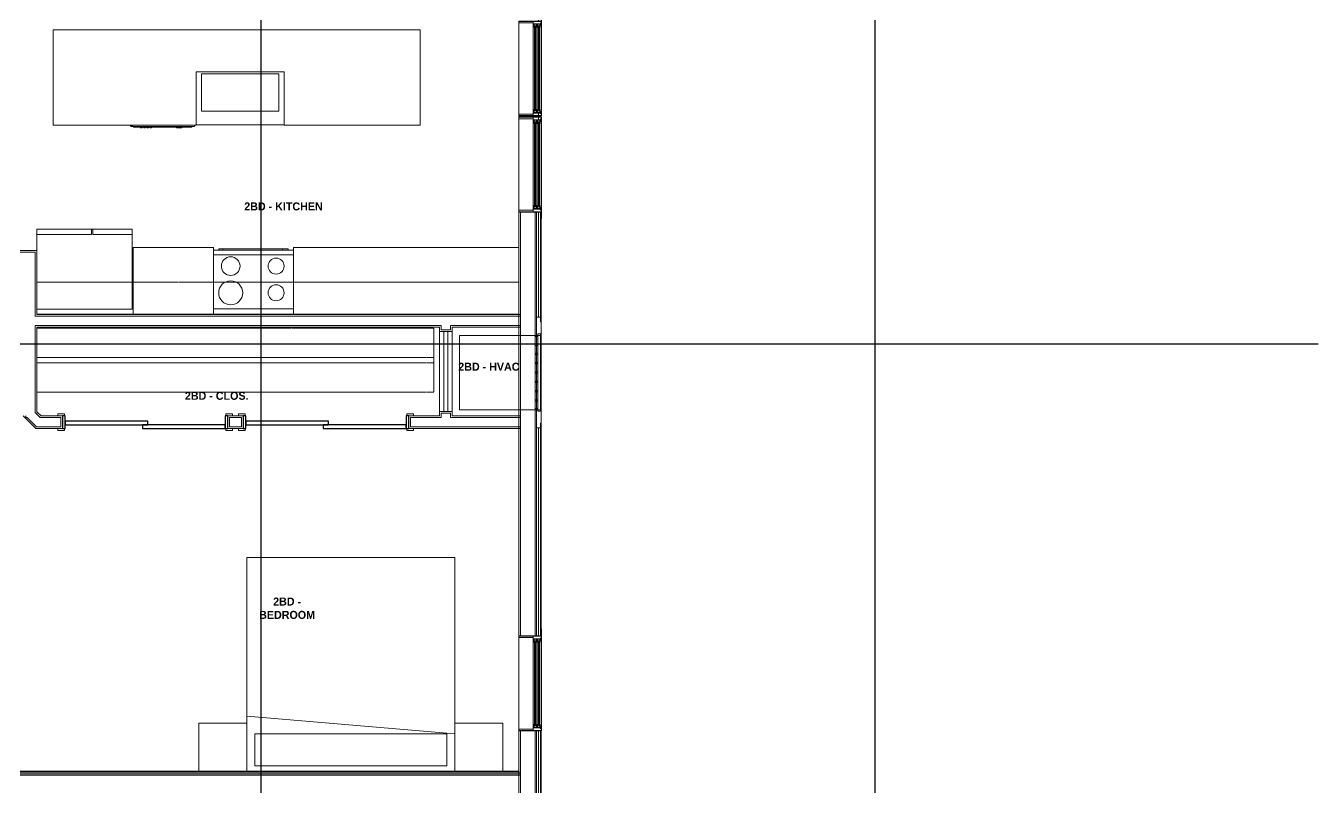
# Model space of a CAD drawing. Header units: inches. Extents: x -4093 to -1777, y 9773 to 12264.
# Drawn here: x -2261.6 to -1777.2, y 11681.2 to 11966.5 of the extents above; entities that cross this region are included whole.
import ezdxf

# ---------------------------------------------------------------- set-up
doc = ezdxf.new("R2010")
doc.units = ezdxf.units.IN
doc.header["$MEASUREMENT"] = 0
doc.linetypes.add('Dash', pattern=[0.25, 0.125, -0.125])
doc.linetypes.add('Grid Line 1_2_', pattern=[0.875, 0.5, -0.125, 0.125, -0.125])
for name, color, linetype, lineweight in [('0-1', 7, 'Continuous', 5), ('0-2', 7, 'Continuous', 9), ('A-AREA-IDEN', 2, 'Continuous', 9), ('A-DETL-GENF', 92, 'Continuous', 18), ('A-DETL-GENF-HDLN', 1, 'Dash', 9), ('A-DOOR-1', 7, 'Continuous', 9), ('A-DOOR-2', 10, 'Continuous', 30), ('A-DOOR-FRAM-1', 10, 'Continuous', 30), ('A-FLOR-1', 7, 'Continuous', 9), ('A-GENM', 5, 'Continuous', 9), ('A-GLAZ', 151, 'Continuous', 18), ('A-GLAZ-1', 151, 'Continuous', 9), ('A-GLAZ-2', 151, 'Continuous', 30), ('A-WALL', 113, 'Continuous', 18), ('A-WALL-1', 7, 'Continuous', 9), ('A-WALL-2', 250, 'Continuous', 18), ('A-WALL-3', 113, 'Continuous', 9), ('I-FURN-1', 7, 'Continuous', 9), ('I-WALL-1', 7, 'Continuous', 9), ('P-SANR-FIXT-1', 7, 'Continuous', 9), ('Q-CASE-1', 7, 'Continuous', 9), ('Q-CASE-HDLN-1', 7, 'Dash', 9), ('Q-SPCQ-1', 7, 'Continuous', 9), ('S-GRID-1', 1, 'Grid Line 1_2_', 30)]:
    doc.layers.add(name, color=color, linetype=linetype, lineweight=lineweight)
doc.styles.add('Century Gothic_B', font='GOTHICB.TTF', dxfattribs={"height": 3})

# ---------------------------------------------------------------- blocks, each defined once
blk = doc.blocks.new('083100 - Access Doors and Panels - Type 1 - ACCESS PANEL - 2-6 X 6-0-3934919-BACKGROUND - 3RD FLOOR')
at = {"layer": 'A-DOOR-1'}
for p, q in [((15, 0.75), (-15, 0.75)), ((-15, 0.75), (-15, -0.75)), ((15, -0.75), (15, 0.75)), ((-15, -0.75), (15, -0.75))]:
    blk.add_line(p, q, dxfattribs=at)
blk = doc.blocks.new('SLIDING - FLUSH - SLIDING - FLUSH - 5-0 x 6-8-3934327-BACKGROUND - 3RD FLOOR')
at = {"layer": 'A-DOOR-1'}
for p, q in [((-30.25, 3), (-32.75, 3)), ((-32.75, 3), (-32.75, 2.25)), ((-32.75, 2.25), (-30.25, 2.25)), ((-30.25, 2.25), (-30.25, 3)), ((30.25, 3), (30.25, 2.25)), ((32.75, 3), (30.25, 3)), ((30.25, 2.25), (32.75, 2.25)), ((32.75, 2.25), (32.75, 3)), ((-30.25, -2.5), (-32.75, -2.5)), ((-32.75, -2.5), (-32.75, -3.25)), ((-32.75, -3.25), (-30.25, -3.25)), ((-30.25, -3.25), (-30.25, -2.5)), ((32.75, -2.5), (30.25, -2.5)), ((30.25, -2.5), (30.25, -3.25)), ((30.25, -3.25), (32.75, -3.25)), ((32.75, -3.25), (32.75, -2.5))]:
    blk.add_line(p, q, dxfattribs=at)
at = {"layer": 'A-DOOR-2'}
for p, q in [((1, 2.25), (-30, 2.25)), ((-30, 2.25), (-30, 0.87)), ((-30, 0.87), (1, 0.87)), ((30, 0.87), (-1, 0.87)), ((-1, 0.87), (-1, -0.5)), ((1, 0.87), (1, 2.25)), ((30, -0.5), (30, 0.87)), ((-1, -0.5), (30, -0.5))]:
    blk.add_line(p, q, dxfattribs=at)
at = {"layer": 'A-DOOR-FRAM-1'}
for p, q in [((-30, 2.25), (-31, 2.25)), ((-31, 2.25), (-31, -2.5)), ((-30, -2.5), (-30, 2.25)), ((31, 2.25), (30, 2.25)), ((30, 2.25), (30, -2.5)), ((31, -2.5), (31, 2.25)), ((-31, -2.5), (-30, -2.5)), ((30, -2.5), (31, -2.5))]:
    blk.add_line(p, q, dxfattribs=at)
blk = doc.blocks.new('Bed-Standard - King 78_ x 80_-4200935-BACKGROUND - 3RD FLOOR')
at = {"layer": 'I-FURN-1'}
for p, q in [((-28.31, 41.8), (49.69, 41.8)), ((-28.31, -38.2), (-28.31, 41.8)), ((49.69, 41.8), (49.69, -38.2)), ((49.69, -24.2), (-28.31, -17.63)), ((-25.31, -24.2), (46.69, -24.2)), ((-25.31, -36.2), (-25.31, -24.2)), ((46.69, -36.2), (46.69, -24.2)), ((49.69, -38.2), (-28.31, -38.2)), ((-25.31, -36.2), (46.69, -36.2))]:
    blk.add_line(p, q, dxfattribs=at)
blk = doc.blocks.new('Table-Night Stand - 18_ x 18_ x 24_-1372838-BACKGROUND - 3RD FLOOR')
at = {"layer": 'I-FURN-1'}
for p, q in [((0.15, 0), (18.15, 0)), ((18.15, 0), (18.15, -18)), ((18.15, -18), (0.15, -18))]:
    blk.add_line(p, q, dxfattribs=at)
blk = doc.blocks.new('Table-Night Stand - 18_ x 18_ x 24_-V10-BACKGROUND - 3RD FLOOR')
at = {"layer": 'I-FURN-1'}
for p, q in [((0.15, 0), (18.15, 0)), ((0.15, -18), (0.15, 0)), ((18.15, -18), (0.15, -18))]:
    blk.add_line(p, q, dxfattribs=at)
blk = doc.blocks.new('OD_CW_Closet - OD_CW_Closet-4058409-BACKGROUND - 3RD FLOOR')
at = {"layer": 'Q-CASE-HDLN-1'}
for p, q in [((0.74, -24), (0.74, 0)), ((0.74, 0), (149.46, 0)), ((149.46, 0), (149.46, -24)), ((0.74, -11), (149.46, -11)), ((0.74, -13), (149.46, -13)), ((149.46, -24), (0.74, -24))]:
    blk.add_line(p, q, dxfattribs=at)
blk = doc.blocks.new('OD_CW_Upper Cabinet - OD_CW_Upper Cabinet-4366992-BACKGROUND - 3RD FLOOR')
at = {"layer": 'Q-CASE-HDLN-1'}
for p, q in [((181.39, 24), (0.74, 24)), ((0.74, 24), (0.74, 12)), ((181.39, 12), (181.39, 24)), ((0.74, 12), (181.39, 12))]:
    blk.add_line(p, q, dxfattribs=at)
blk = doc.blocks.new('Refrigerator_-_Side-by-Side_6047 - 36_ X 30_-345559-BACKGROUND - 3RD FLOOR')
at = {"layer": 'Q-SPCQ-1'}
for p, q in [((17.87, 14.42), (-17.88, 14.42)), ((-17.88, 14.42), (-17.88, -15.58)), ((17.87, -15.58), (17.87, 14.42)), ((-17.88, -13.58), (-3.13, -13.58)), ((-17.88, -13.58), (-17.88, -15.58)), ((-3.13, -15.58), (-3.13, -13.58)), ((-2.63, -13.58), (17.87, -13.58)), ((-2.63, -13.58), (-2.63, -15.58)), ((17.87, -15.58), (17.87, -13.58)), ((-17.88, -15.58), (17.87, -15.58)), ((-3.13, -15.58), (-17.88, -15.58)), ((17.87, -15.58), (-2.63, -15.58))]:
    blk.add_line(p, q, dxfattribs=at)
blk = doc.blocks.new('Stainless Steel Farmhous Kitchen Sink - Stainless Steel Farmhous Kitchen Sink-V84-BACKGROUND - 3RD FLOOR')
at = {"layer": 'P-SANR-FIXT-1'}
for p, q in [((0, 22.2), (-33, 22.2)), ((-31, 3), (-31, 16.96)), ((-31, 16.96), (-2, 16.96)), ((-2, 16.96), (-2, 3)), ((-2, 3), (-31, 3))]:
    blk.add_line(p, q, dxfattribs=at)
blk = doc.blocks.new('Casework 25 - Casework 7-4344663-BACKGROUND - 3RD FLOOR')
at = {"layer": 'Q-CASE-1'}
for p, q in [((-2113.8, 11965.05), (-2251.33, 11965.05)), ((-2251.33, 11965.05), (-2251.33, 11929.36)), ((-2113.8, 11929.36), (-2113.8, 11965.05)), ((-2197.8, 11929.36), (-2197.8, 11949.33)), ((-2197.8, 11949.33), (-2164.8, 11949.33)), ((-2164.8, 11949.33), (-2164.8, 11929.36)), ((-2251.33, 11929.36), (-2197.8, 11929.36)), ((-2164.8, 11929.36), (-2113.8, 11929.36)), ((-2191.3, 11883.49), (-2221.3, 11883.49)), ((-2221.3, 11883.49), (-2221.3, 11858.49)), ((-2191.3, 11882.49), (-2191.3, 11883.49)), ((-2076.8, 11883.49), (-2161.3, 11883.49)), ((-2161.3, 11883.49), (-2161.3, 11882.49)), ((-2221.3, 11858.49), (-2191.3, 11858.49)), ((-2161.3, 11858.49), (-2076.8, 11858.49))]:
    blk.add_line(p, q, dxfattribs=at)
blk = doc.blocks.new('CTR - 1st Phase - Unit Layouts_rvt-1-BACKGROUND - 3RD FLOOR')
at = {"layer": 'A-FLOR-1'}
blk.add_line((-2281.6, 11687.24), (-2076.8, 11687.24), dxfattribs=at)
at = {"layer": 'A-WALL-1'}
for p, q in [((-2257.45, 11882.36), (-2263.72, 11882.36)), ((-2257.45, 11858.36), (-2257.45, 11860.36)), ((-2076.17, 11858.36), (-2257.45, 11858.36)), ((-2076.17, 11853.61), (-2076.17, 11858.36)), ((-2257.45, 11853.61), (-2106.55, 11853.61)), ((-2257.45, 11821.92), (-2257.45, 11853.61)), ((-2106.55, 11853.61), (-2106.55, 11851.99)), ((-2106.55, 11851.99), (-2104.92, 11851.99)), ((-2106.55, 11821.99), (-2106.55, 11851.99)), ((-2103.42, 11851.99), (-2101.8, 11851.99)), ((-2101.8, 11853.61), (-2076.17, 11853.61)), ((-2101.8, 11851.99), (-2101.8, 11853.61)), ((-2101.8, 11851.99), (-2101.8, 11821.99)), ((-2262.61, 11820.36), (-2258.48, 11816.24)), ((-2255.89, 11820.36), (-2257.45, 11821.92)), ((-2247.85, 11820.36), (-2255.89, 11820.36)), ((-2247.85, 11815.61), (-2247.85, 11820.36)), ((-2180.1, 11820.36), (-2185.85, 11820.36)), ((-2185.85, 11820.36), (-2185.85, 11815.61)), ((-2180.1, 11815.61), (-2180.1, 11820.36)), ((-2106.55, 11820.36), (-2118.1, 11820.36)), ((-2118.1, 11820.36), (-2118.1, 11815.61)), ((-2104.92, 11821.99), (-2106.55, 11821.99)), ((-2106.55, 11821.99), (-2106.55, 11820.36)), ((-2101.8, 11821.99), (-2103.42, 11821.99)), ((-2101.8, 11820.36), (-2101.8, 11821.99)), ((-2076.17, 11820.36), (-2101.8, 11820.36)), ((-2076.17, 11815.61), (-2076.17, 11820.36)), ((-2258.48, 11816.24), (-2257.86, 11815.61)), ((-2257.86, 11815.61), (-2247.85, 11815.61)), ((-2185.85, 11815.61), (-2180.1, 11815.61)), ((-2118.1, 11815.61), (-2076.17, 11815.61))]:
    blk.add_line(p, q, dxfattribs=at)
at = {"layer": 'A-WALL-2'}
for p, q in [((-2264.35, 11881.74), (-2258.07, 11881.74)), ((-2258.07, 11881.74), (-2258.07, 11878.24)), ((-2258.07, 11878.24), (-2258.07, 11877.61)), ((-2258.07, 11877.61), (-2258.07, 11857.74)), ((-2258.07, 11857.74), (-2257.45, 11857.74)), ((-2257.45, 11857.74), (-2076.17, 11857.74)), ((-2258.07, 11854.24), (-2257.45, 11854.24)), ((-2258.07, 11854.24), (-2258.07, 11822.55)), ((-2257.45, 11854.24), (-2105.92, 11854.24)), ((-2105.92, 11853.61), (-2105.92, 11854.24)), ((-2105.92, 11853.61), (-2105.92, 11852.61)), ((-2105.92, 11852.61), (-2104.17, 11852.61)), ((-2104.17, 11852.61), (-2102.42, 11852.61)), ((-2102.42, 11854.24), (-2076.17, 11854.24)), ((-2102.42, 11853.61), (-2102.42, 11854.24)), ((-2102.42, 11852.61), (-2102.42, 11853.61)), ((-2258.07, 11821.66), (-2258.07, 11822.55)), ((-2261.57, 11820.21), (-2261.73, 11820.36)), ((-2261.57, 11819.74), (-2261.57, 11820.21)), ((-2261.1, 11819.74), (-2261.57, 11819.74)), ((-2257.6, 11816.24), (-2261.1, 11819.74)), ((-2258.07, 11821.66), (-2256.78, 11820.36)), ((-2256.15, 11819.74), (-2256.78, 11820.36)), ((-2248.47, 11819.74), (-2256.15, 11819.74)), ((-2248.47, 11817.99), (-2248.47, 11819.74)), ((-2248.47, 11816.24), (-2248.47, 11817.99)), ((-2185.22, 11819.74), (-2185.22, 11817.99)), ((-2180.72, 11819.74), (-2185.22, 11819.74)), ((-2185.22, 11817.99), (-2185.22, 11816.24)), ((-2180.72, 11817.99), (-2180.72, 11819.74)), ((-2180.72, 11816.24), (-2180.72, 11817.99)), ((-2105.92, 11819.74), (-2117.47, 11819.74)), ((-2117.47, 11819.74), (-2117.47, 11817.99)), ((-2117.47, 11817.99), (-2117.47, 11816.24)), ((-2104.17, 11821.36), (-2105.92, 11821.36)), ((-2105.92, 11821.36), (-2105.92, 11820.36)), ((-2105.92, 11819.74), (-2105.92, 11820.36)), ((-2102.42, 11821.36), (-2104.17, 11821.36)), ((-2102.42, 11820.36), (-2102.42, 11821.36)), ((-2102.42, 11819.74), (-2102.42, 11820.36)), ((-2076.17, 11819.74), (-2102.42, 11819.74)), ((-2257.6, 11816.24), (-2248.47, 11816.24)), ((-2185.22, 11816.24), (-2180.72, 11816.24)), ((-2117.47, 11816.24), (-2076.17, 11816.24))]:
    blk.add_line(p, q, dxfattribs=at)
at = {"layer": 'Q-SPCQ-1'}
for p, q in [((-2222.3, 11929.36), (-2222.3, 11929.06)), ((-2198.3, 11929.06), (-2198.3, 11929.36)), ((-2222.1, 11928.86), (-2221.23, 11928.86)), ((-2221.23, 11928.86), (-2198.5, 11928.86)), ((-2221.21, 11928.61), (-2221.21, 11928.86)), ((-2199.39, 11928.61), (-2221.21, 11928.61)), ((-2218.58, 11928.61), (-2218.58, 11928.36)), ((-2217.99, 11928.36), (-2218.58, 11928.36)), ((-2217.99, 11928.36), (-2217.99, 11928.61)), ((-2217.4, 11928.61), (-2217.4, 11928.36)), ((-2216.81, 11928.36), (-2217.4, 11928.36)), ((-2216.81, 11928.36), (-2216.81, 11928.61)), ((-2216.22, 11928.61), (-2216.22, 11928.36)), ((-2215.63, 11928.36), (-2216.22, 11928.36)), ((-2215.63, 11928.36), (-2215.63, 11928.61)), ((-2215.04, 11928.61), (-2215.04, 11928.36)), ((-2214.45, 11928.36), (-2215.04, 11928.36)), ((-2214.45, 11928.36), (-2214.45, 11928.61)), ((-2205.09, 11928.61), (-2205.09, 11928.36)), ((-2204.11, 11928.36), (-2205.09, 11928.36)), ((-2203.12, 11928.36), (-2204.11, 11928.36)), ((-2203.12, 11928.36), (-2203.12, 11928.61)), ((-2199.39, 11928.61), (-2199.39, 11928.86)), ((-2191.3, 11882.49), (-2161.3, 11882.49)), ((-2191.3, 11882.49), (-2191.3, 11880.74)), ((-2161.3, 11880.74), (-2191.3, 11880.74)), ((-2191.3, 11880.74), (-2161.3, 11880.74)), ((-2191.3, 11860.49), (-2191.3, 11880.74)), ((-2189.3, 11882.99), (-2187.69, 11882.99)), ((-2189.3, 11882.99), (-2189.3, 11882.49)), ((-2187.69, 11882.99), (-2165.43, 11882.99)), ((-2187.69, 11882.99), (-2187.69, 11882.49)), ((-2165.43, 11882.99), (-2163.3, 11882.99)), ((-2165.43, 11882.49), (-2165.43, 11882.99)), ((-2163.3, 11882.49), (-2163.3, 11882.99)), ((-2161.3, 11880.74), (-2161.3, 11882.49)), ((-2161.3, 11880.74), (-2161.3, 11860.49)), ((-2191.3, 11858.49), (-2191.3, 11860.49)), ((-2161.3, 11860.49), (-2191.3, 11860.49)), ((-2161.3, 11858.49), (-2191.3, 11858.49)), ((-2161.3, 11860.49), (-2161.3, 11858.49))]:
    blk.add_line(p, q, dxfattribs=at)
for centre, radius, start, end in [((-2222.1, 11929.06), 0.197, 180, 270), ((-2221.23, 11929.94), 1.07, 212.4275, 270), ((-2198.5, 11929.06), 0.197, 270, 0), ((-2198.5, 11929.06), 0.197, 285, 345), ((-2184.8, 11876.49), 3.5, 0, 180), ((-2184.8, 11876.49), 3.5, 180, 0), ((-2167.8, 11876.49), 3, 0, 180), ((-2167.8, 11876.49), 3, 180, 0), ((-2184.8, 11866.49), 4.5, 0, 180), ((-2184.8, 11866.49), 4.5, 180, 0), ((-2167.8, 11866.49), 3, 0, 180), ((-2167.8, 11866.49), 3, 180, 0)]:
    blk.add_arc(centre, radius, start, end, dxfattribs=at)
at = {"layer": '0-2'}
for name, p in [('Casework 25 - Casework 7-4344663-BACKGROUND - 3RD FLOOR', (0, 0)), ('Bed-Standard - King 78_ x 80_-4200935-BACKGROUND - 3RD FLOOR', (-2150.49, 11725.46)), ('Table-Night Stand - 18_ x 18_ x 24_-V10-BACKGROUND - 3RD FLOOR', (-2196.95, 11705.25)), ('Table-Night Stand - 18_ x 18_ x 24_-1372838-BACKGROUND - 3RD FLOOR', (-2100.95, 11705.25))]:
    blk.add_blockref(name, p, dxfattribs=at)
for name, p, rotation in [('Stainless Steel Farmhous Kitchen Sink - Stainless Steel Farmhous Kitchen Sink-V84-BACKGROUND - 3RD FLOOR', (-2197.8, 11951.58), 180), ('Refrigerator_-_Side-by-Side_6047 - 36_ X 30_-345559-BACKGROUND - 3RD FLOOR', (-2239.57, 11874.79), 180), ('OD_CW_Upper Cabinet - OD_CW_Upper Cabinet-4366992-BACKGROUND - 3RD FLOOR', (-2076.06, 11882.49), 180), ('OD_CW_Closet - OD_CW_Closet-4058409-BACKGROUND - 3RD FLOOR', (-2107.99, 11829.2), 180), ('083100 - Access Doors and Panels - Type 1 - ACCESS PANEL - 2-6 X 6-0-3934919-BACKGROUND - 3RD FLOOR', (-2104.17, 11836.99), 90.00000000015035), ('SLIDING - FLUSH - SLIDING - FLUSH - 5-0 x 6-8-3934327-BACKGROUND - 3RD FLOOR', (-2216.85, 11817.86), 180), ('SLIDING - FLUSH - SLIDING - FLUSH - 5-0 x 6-8-3934327-BACKGROUND - 3RD FLOOR', (-2149.1, 11817.86), 180)]:
    blk.add_blockref(name, p, dxfattribs=dict(at, rotation=rotation))
blk = doc.blocks.new('CTR - 1st Phase - Common Walls_rvt-1-BACKGROUND - 3RD FLOOR')
at = {"layer": 'A-WALL-2'}
for p, q in [((-2076.17, 11686.24), (-2437.43, 11686.24)), ((-2076.17, 11685.74), (-2436.93, 11685.74))]:
    blk.add_line(p, q, dxfattribs=at)
at = {"layer": 'I-WALL-1'}
for p, q in [((-2076.17, 11686.86), (-2438.05, 11686.86)), ((-2076.17, 11677.99), (-2076.17, 11686.86))]:
    blk.add_line(p, q, dxfattribs=at)
blk = doc.blocks.new('CTR - 1st Phase - Structure_rvt-1-BACKGROUND - 3RD FLOOR')
at = {"layer": 'S-GRID-1'}
for p, q in [((-2173.32, 9772.61), (-2173.32, 12247.5)), ((-1943.32, 9772.61), (-1943.32, 12247.5)), ((-1777.25, 11847.19), (-4076.95, 11847.19))]:
    blk.add_line(p, q, dxfattribs=at)
blk = doc.blocks.new('Window-Double_Hung-Marvin-Essential - 2-WIDE _TEMP ALL LOW_ ESDH3066-3454268-BACKGROUND - 3RD FLOOR')
at = {"layer": 'A-DETL-GENF'}
for p, q in [((-19.25, 3.23), (-19.25, 3.19)), ((-17.75, 3.23), (-19.25, 3.23)), ((-19.25, 3.19), (-17.9, 3.19)), ((-17.9, 3.19), (-17.9, 3.08)), ((-17.9, 3.08), (-17.75, 3.08)), ((-17.75, 4.28), (-17.16, 4.28)), ((-17.75, 4.28), (-17.75, 1.19)), ((-16.72, 1.19), (-17.75, 1.19)), ((-17.08, 3.87), (-17.16, 4.28)), ((-17.08, 3.87), (-16.19, 3.87)), ((-16.85, 4.25), (-16.85, 3.87)), ((-16.3, 4.25), (-16.85, 4.25)), ((-16.38, 3.77), (-16.72, 3.77)), ((-16.72, 3.77), (-16.72, 1.19)), ((-15.34, 3.69), (-16.56, 3.69)), ((-16.56, 2.75), (-16.56, 3.69)), ((-16.56, 2.75), (-15.34, 2.75)), ((-15.34, 2.47), (-16.56, 2.47)), ((-16.56, 1.53), (-16.56, 2.47)), ((-16.56, 1.53), (-15.34, 1.53)), ((-16.38, 3.87), (-16.38, 3.77)), ((-16.3, 4.01), (-16.3, 4.25)), ((-16.18, 4.01), (-16.3, 4.01)), ((-16.19, 3.97), (-16.1, 3.97)), ((-16.19, 3.87), (-16.19, 3.97)), ((-16.18, 4.22), (-16.1, 4.22)), ((-16.18, 4.22), (-16.18, 4.01)), ((-16.1, 3.97), (-16.1, 4.22)), ((-15.94, 2.87), (-15.94, 3.59)), ((-15.94, 3.59), (-15.28, 3.59)), ((-15.28, 2.87), (-15.94, 2.87)), ((-15.94, 1.65), (-15.94, 2.37)), ((-15.94, 2.37), (-15.28, 2.37)), ((-15.28, 1.65), (-15.94, 1.65)), ((15.84, 3.57), (-15.84, 3.57)), ((-15.84, 2.88), (-15.84, 3.57)), ((15.84, 3.45), (-15.84, 3.45)), ((15.84, 3.01), (-15.84, 3.01)), ((15.84, 2.88), (-15.84, 2.88)), ((15.84, 2.35), (-15.84, 2.35)), ((-15.84, 1.66), (-15.84, 2.35)), ((15.84, 2.23), (-15.84, 2.23)), ((15.84, 1.79), (-15.84, 1.79)), ((15.84, 1.66), (-15.84, 1.66)), ((-15.54, 3.01), (-15.54, 3.45)), ((-15.54, 1.79), (-15.54, 2.23)), ((-15.34, 3.69), (-15.28, 3.63)), ((-15.34, 2.75), (-15.28, 2.81)), ((-15.34, 2.47), (-15.28, 2.41)), ((-15.34, 1.53), (-15.28, 1.59)), ((-15.28, 3.59), (-15.28, 3.63)), ((-15.28, 2.81), (-15.28, 2.87)), ((-15.28, 2.37), (-15.28, 2.41)), ((-15.28, 1.59), (-15.28, 1.65)), ((15.34, 3.69), (15.28, 3.63)), ((15.28, 3.59), (15.28, 3.63)), ((15.94, 3.59), (15.28, 3.59)), ((15.28, 2.81), (15.28, 2.87)), ((15.28, 2.87), (15.94, 2.87)), ((15.34, 2.75), (15.28, 2.81)), ((15.34, 2.47), (15.28, 2.41)), ((15.28, 2.37), (15.28, 2.41)), ((15.94, 2.37), (15.28, 2.37)), ((15.28, 1.59), (15.28, 1.65)), ((15.28, 1.65), (15.94, 1.65)), ((15.34, 1.53), (15.28, 1.59)), ((15.34, 3.69), (16.56, 3.69)), ((16.56, 2.75), (15.34, 2.75)), ((15.34, 2.47), (16.56, 2.47)), ((16.56, 1.53), (15.34, 1.53)), ((15.54, 3.01), (15.54, 3.45)), ((15.54, 1.79), (15.54, 2.23)), ((15.84, 2.88), (15.84, 3.57)), ((15.84, 1.66), (15.84, 2.35)), ((15.94, 2.87), (15.94, 3.59)), ((15.94, 1.65), (15.94, 2.37)), ((16.18, 4.22), (16.1, 4.22)), ((16.1, 3.97), (16.1, 4.22)), ((16.19, 3.97), (16.1, 3.97)), ((16.18, 4.22), (16.18, 4.01)), ((16.18, 4.01), (16.3, 4.01)), ((16.19, 3.87), (16.19, 3.97)), ((17.08, 3.87), (16.19, 3.87)), ((16.3, 4.01), (16.3, 4.25)), ((16.3, 4.25), (16.85, 4.25)), ((16.38, 3.87), (16.38, 3.77)), ((16.38, 3.77), (16.72, 3.77)), ((16.56, 2.75), (16.56, 3.69)), ((16.56, 1.53), (16.56, 2.47)), ((16.72, 3.77), (16.72, 1.19)), ((16.72, 1.19), (17.75, 1.19)), ((16.85, 4.25), (16.85, 3.87)), ((17.08, 3.87), (17.16, 4.28)), ((17.75, 4.28), (17.16, 4.28)), ((17.75, 4.28), (17.75, 1.19)), ((17.75, 3.23), (19.25, 3.23)), ((17.9, 3.08), (17.75, 3.08)), ((17.9, 3.19), (17.9, 3.08)), ((19.25, 3.19), (17.9, 3.19)), ((19.25, 3.23), (19.25, 3.19))]:
    blk.add_line(p, q, dxfattribs=at)
at = {"layer": 'A-DETL-GENF-HDLN'}
blk.add_line((16.1, 4.22), (-16.5, 4.22), dxfattribs=at)
at = {"layer": 'A-GLAZ'}
for p, q in [((-17.13, 1.16), (-17.13, -4.19)), ((17.12, -4.19), (17.12, 1.16)), ((-17.13, -4.19), (-17.75, -4.19)), ((17.12, -4.19), (17.75, -4.19))]:
    blk.add_line(p, q, dxfattribs=at)
at = {"layer": 'A-GLAZ-1'}
for p, q in [((17.75, 4.28), (-17.75, 4.28)), ((-17.75, 1.19), (17.75, 1.19)), ((20.21, 4.25), (17.75, 4.25)), ((17.75, 4.19), (20.21, 4.19)), ((20.21, 4.19), (20.21, 4.25)), ((-17.75, -4.19), (17.75, -4.19))]:
    blk.add_line(p, q, dxfattribs=at)
at = {"layer": 'A-GLAZ-2'}
for p, q in [((-17.75, 4.28), (-17.75, 1.19)), ((-17.75, 1.16), (-17.75, -4.19)), ((17.75, 1.19), (17.75, 4.28)), ((17.75, -4.19), (17.75, 1.16))]:
    blk.add_line(p, q, dxfattribs=at)
blk = doc.blocks.new('Perforated Panel at Magic-Pak - hvac panel - 3rd floor-2505075-BACKGROUND - 3RD FLOOR')
at = {"layer": 'A-GLAZ-1'}
for p, q in [((19.01, 4.19), (-19.01, 4.19)), ((-19.01, 4.12), (19.01, 4.12))]:
    blk.add_line(p, q, dxfattribs=at)
blk = doc.blocks.new('V-Series_EWC4_SPVU_RFA_2015 - 2ND AND 3RD FLOOR-2226480-BACKGROUND - 3RD FLOOR')
at = {"layer": 'A-GENM'}
for p, q in [((-3859.97, 11740.34), (-3859.97, 11739.78)), ((-3858.97, 11740.34), (-3859.97, 11740.34)), ((-3858.97, 11739.78), (-3858.97, 11740.34)), ((-3859.97, 11739.78), (-3859.97, 11711.9)), ((-3858.97, 11739.78), (-3859.97, 11739.78)), ((-3859.97, 11739.78), (-3858.97, 11739.78)), ((-3858.97, 11711.9), (-3858.97, 11739.78)), ((-3829.54, 11739.78), (-3858.97, 11739.78)), ((-3858.97, 11739.78), (-3858.97, 11739.34)), ((-3858.97, 11739.34), (-3857.97, 11739.34)), ((-3857.97, 11736.54), (-3858.97, 11736.54)), ((-3858.97, 11736.54), (-3858.97, 11736.04)), ((-3858.97, 11736.04), (-3857.97, 11736.04)), ((-3857.97, 11739.34), (-3857.97, 11736.54)), ((-3857.97, 11736.04), (-3857.97, 11733.06)), ((-3829.54, 11711.9), (-3829.54, 11739.78)), ((-3857.97, 11733.06), (-3858.97, 11733.06)), ((-3858.97, 11733.06), (-3858.97, 11732.56)), ((-3858.97, 11732.56), (-3857.97, 11732.56)), ((-3857.97, 11732.56), (-3857.97, 11729.57)), ((-3857.97, 11729.57), (-3858.97, 11729.57)), ((-3858.97, 11729.57), (-3858.97, 11729.07)), ((-3858.97, 11729.07), (-3857.97, 11729.07)), ((-3857.97, 11726.09), (-3858.97, 11726.09)), ((-3858.97, 11726.09), (-3858.97, 11725.59)), ((-3857.97, 11729.07), (-3857.97, 11726.09)), ((-3858.97, 11725.59), (-3857.97, 11725.59)), ((-3857.97, 11722.61), (-3858.97, 11722.61)), ((-3858.97, 11722.61), (-3858.97, 11722.11)), ((-3858.97, 11722.11), (-3857.97, 11722.11)), ((-3857.97, 11725.59), (-3857.97, 11722.61)), ((-3857.97, 11722.11), (-3857.97, 11719.12)), ((-3857.97, 11719.12), (-3858.97, 11719.12)), ((-3858.97, 11719.12), (-3858.97, 11718.62)), ((-3858.97, 11718.62), (-3857.97, 11718.62)), ((-3857.97, 11718.62), (-3857.97, 11715.64)), ((-3859.97, 11711.9), (-3858.97, 11711.9)), ((-3859.97, 11711.9), (-3859.97, 11711.34)), ((-3858.97, 11711.9), (-3859.97, 11711.9)), ((-3859.97, 11711.34), (-3858.97, 11711.34)), ((-3857.97, 11715.64), (-3858.97, 11715.64)), ((-3858.97, 11715.64), (-3858.97, 11715.14)), ((-3858.97, 11715.14), (-3857.97, 11715.14)), ((-3857.97, 11712.34), (-3858.97, 11712.34)), ((-3858.97, 11712.34), (-3858.97, 11711.9)), ((-3858.97, 11711.34), (-3858.97, 11711.9)), ((-3858.97, 11711.9), (-3829.54, 11711.9)), ((-3857.97, 11715.14), (-3857.97, 11712.34))]:
    blk.add_line(p, q, dxfattribs=at)
blk = doc.blocks.new('Window-Double_Hung-Marvin-Essential - 2-WIDE _TEMP ALL LOW_ ESDH3066-3454271-BACKGROUND - 3RD FLOOR')
at = {"layer": 'A-DETL-GENF'}
for p, q in [((-19.25, -3.23), (-19.25, -3.19)), ((-19.25, -3.19), (-17.9, -3.19)), ((-17.75, -3.23), (-19.25, -3.23)), ((-17.9, -3.19), (-17.9, -3.08)), ((-17.9, -3.08), (-17.75, -3.08)), ((-16.72, -1.19), (-17.75, -1.19)), ((-17.75, -4.28), (-17.75, -1.19)), ((-17.75, -4.28), (-17.16, -4.28)), ((-17.08, -3.87), (-17.16, -4.28)), ((-17.08, -3.87), (-16.19, -3.87)), ((-16.85, -4.25), (-16.85, -3.87)), ((-16.3, -4.25), (-16.85, -4.25)), ((-16.72, -3.77), (-16.72, -1.19)), ((-16.38, -3.77), (-16.72, -3.77)), ((-16.56, -1.53), (-15.34, -1.53)), ((-16.56, -1.53), (-16.56, -2.47)), ((-15.34, -2.47), (-16.56, -2.47)), ((-16.56, -2.75), (-15.34, -2.75)), ((-16.56, -2.75), (-16.56, -3.69)), ((-15.34, -3.69), (-16.56, -3.69)), ((-16.38, -3.87), (-16.38, -3.77)), ((-16.18, -4.01), (-16.3, -4.01)), ((-16.3, -4.01), (-16.3, -4.25)), ((-16.19, -3.87), (-16.19, -3.97)), ((-16.19, -3.97), (-16.1, -3.97)), ((-16.18, -4.22), (-16.18, -4.01)), ((-16.18, -4.22), (-16.1, -4.22)), ((-16.1, -3.97), (-16.1, -4.22)), ((-15.28, -1.65), (-15.94, -1.65)), ((-15.94, -1.65), (-15.94, -2.37)), ((-15.94, -2.37), (-15.28, -2.37)), ((-15.28, -2.87), (-15.94, -2.87)), ((-15.94, -2.87), (-15.94, -3.59)), ((-15.94, -3.59), (-15.28, -3.59)), ((15.84, -1.66), (-15.84, -1.66)), ((-15.84, -1.66), (-15.84, -2.35)), ((15.84, -1.79), (-15.84, -1.79)), ((15.84, -2.23), (-15.84, -2.23)), ((15.84, -2.35), (-15.84, -2.35)), ((15.84, -2.88), (-15.84, -2.88)), ((-15.84, -2.88), (-15.84, -3.57)), ((15.84, -3.01), (-15.84, -3.01)), ((15.84, -3.45), (-15.84, -3.45)), ((15.84, -3.57), (-15.84, -3.57)), ((-15.54, -1.79), (-15.54, -2.23)), ((-15.54, -3.01), (-15.54, -3.45)), ((-15.34, -1.53), (-15.28, -1.59)), ((-15.34, -2.47), (-15.28, -2.41)), ((-15.34, -2.75), (-15.28, -2.81)), ((-15.34, -3.69), (-15.28, -3.63)), ((-15.28, -1.59), (-15.28, -1.65)), ((-15.28, -2.37), (-15.28, -2.41)), ((-15.28, -2.81), (-15.28, -2.87)), ((-15.28, -3.59), (-15.28, -3.63)), ((15.34, -1.53), (15.28, -1.59)), ((15.28, -1.59), (15.28, -1.65)), ((15.28, -1.65), (15.94, -1.65)), ((15.28, -2.37), (15.28, -2.41)), ((15.94, -2.37), (15.28, -2.37)), ((15.34, -2.47), (15.28, -2.41)), ((15.34, -2.75), (15.28, -2.81)), ((15.28, -2.81), (15.28, -2.87)), ((15.28, -2.87), (15.94, -2.87)), ((15.28, -3.59), (15.28, -3.63)), ((15.94, -3.59), (15.28, -3.59)), ((15.34, -3.69), (15.28, -3.63)), ((16.56, -1.53), (15.34, -1.53)), ((15.34, -2.47), (16.56, -2.47)), ((16.56, -2.75), (15.34, -2.75)), ((15.34, -3.69), (16.56, -3.69)), ((15.54, -1.79), (15.54, -2.23)), ((15.54, -3.01), (15.54, -3.45)), ((15.84, -1.66), (15.84, -2.35)), ((15.84, -2.88), (15.84, -3.57)), ((15.94, -1.65), (15.94, -2.37)), ((15.94, -2.87), (15.94, -3.59)), ((16.19, -3.97), (16.1, -3.97)), ((16.1, -3.97), (16.1, -4.22)), ((16.18, -4.22), (16.1, -4.22)), ((16.18, -4.22), (16.18, -4.01)), ((16.18, -4.01), (16.3, -4.01)), ((17.08, -3.87), (16.19, -3.87)), ((16.19, -3.87), (16.19, -3.97)), ((16.3, -4.01), (16.3, -4.25)), ((16.3, -4.25), (16.85, -4.25)), ((16.38, -3.87), (16.38, -3.77)), ((16.38, -3.77), (16.72, -3.77)), ((16.56, -1.53), (16.56, -2.47)), ((16.56, -2.75), (16.56, -3.69)), ((16.72, -3.77), (16.72, -1.19)), ((16.72, -1.19), (17.75, -1.19)), ((16.85, -4.25), (16.85, -3.87)), ((17.08, -3.87), (17.16, -4.28)), ((17.75, -4.28), (17.16, -4.28)), ((17.75, -4.28), (17.75, -1.19)), ((17.9, -3.08), (17.75, -3.08)), ((17.75, -3.23), (19.25, -3.23)), ((17.9, -3.19), (17.9, -3.08)), ((19.25, -3.19), (17.9, -3.19)), ((19.25, -3.23), (19.25, -3.19))]:
    blk.add_line(p, q, dxfattribs=at)
at = {"layer": 'A-DETL-GENF-HDLN'}
blk.add_line((16.1, -4.22), (-16.5, -4.22), dxfattribs=at)
at = {"layer": 'A-GLAZ'}
for p, q in [((-17.13, 4.19), (-17.75, 4.19)), ((-17.13, -1.16), (-17.13, 4.19)), ((17.12, 4.19), (17.75, 4.19)), ((17.12, 4.19), (17.12, -1.16))]:
    blk.add_line(p, q, dxfattribs=at)
at = {"layer": 'A-GLAZ-1'}
for p, q in [((-17.75, 4.19), (17.75, 4.19)), ((-17.75, -1.19), (17.75, -1.19)), ((17.75, -4.28), (-17.75, -4.28)), ((17.75, -4.19), (20.21, -4.19)), ((20.21, -4.25), (17.75, -4.25)), ((20.21, -4.19), (20.21, -4.25))]:
    blk.add_line(p, q, dxfattribs=at)
at = {"layer": 'A-GLAZ-2'}
for p, q in [((-17.75, -1.16), (-17.75, 4.19)), ((17.75, 4.19), (17.75, -1.16)), ((-17.75, -4.28), (-17.75, -1.19)), ((17.75, -1.19), (17.75, -4.28))]:
    blk.add_line(p, q, dxfattribs=at)
blk = doc.blocks.new('Window-Double_Hung-Marvin-Essential - 1-WIDE _TEMP LOWER_ ESDH3066-3454269-BACKGROUND - 3RD FLOOR')
at = {"layer": 'A-DETL-GENF'}
for p, q in [((-19.25, -3.23), (-19.25, -3.19)), ((-19.25, -3.19), (-17.9, -3.19)), ((-17.75, -3.23), (-19.25, -3.23)), ((-17.9, -3.19), (-17.9, -3.08)), ((-17.9, -3.08), (-17.75, -3.08)), ((-16.72, -1.19), (-17.75, -1.19)), ((-17.75, -4.28), (-17.75, -1.19)), ((-17.75, -4.28), (-17.16, -4.28)), ((-17.08, -3.87), (-17.16, -4.28)), ((-17.08, -3.87), (-16.19, -3.87)), ((-16.85, -4.25), (-16.85, -3.87)), ((-16.3, -4.25), (-16.85, -4.25)), ((-16.72, -3.77), (-16.72, -1.19)), ((-16.38, -3.77), (-16.72, -3.77)), ((-16.56, -1.53), (-15.34, -1.53)), ((-16.56, -1.53), (-16.56, -2.47)), ((-15.34, -2.47), (-16.56, -2.47)), ((-16.56, -2.75), (-15.34, -2.75)), ((-16.56, -2.75), (-16.56, -3.69)), ((-15.34, -3.69), (-16.56, -3.69)), ((-16.38, -3.87), (-16.38, -3.77)), ((-16.18, -4.01), (-16.3, -4.01)), ((-16.3, -4.01), (-16.3, -4.25)), ((-16.19, -3.87), (-16.19, -3.97)), ((-16.19, -3.97), (-16.1, -3.97)), ((-16.18, -4.22), (-16.18, -4.01)), ((-16.18, -4.22), (-16.1, -4.22)), ((-16.1, -3.97), (-16.1, -4.22)), ((-15.28, -1.65), (-15.94, -1.65)), ((-15.94, -1.65), (-15.94, -2.37)), ((-15.94, -2.37), (-15.28, -2.37)), ((-15.28, -2.87), (-15.94, -2.87)), ((-15.94, -2.87), (-15.94, -3.59)), ((-15.94, -3.59), (-15.28, -3.59)), ((15.84, -1.66), (-15.84, -1.66)), ((-15.84, -1.66), (-15.84, -2.35)), ((15.84, -1.79), (-15.84, -1.79)), ((15.84, -2.23), (-15.84, -2.23)), ((15.84, -2.35), (-15.84, -2.35)), ((15.84, -2.88), (-15.84, -2.88)), ((-15.84, -2.88), (-15.84, -3.57)), ((15.84, -3.01), (-15.84, -3.01)), ((15.84, -3.45), (-15.84, -3.45)), ((15.84, -3.57), (-15.84, -3.57)), ((-15.54, -1.79), (-15.54, -2.23)), ((-15.54, -3.01), (-15.54, -3.45)), ((-15.34, -1.53), (-15.28, -1.59)), ((-15.34, -2.47), (-15.28, -2.41)), ((-15.34, -2.75), (-15.28, -2.81)), ((-15.34, -3.69), (-15.28, -3.63)), ((-15.28, -1.59), (-15.28, -1.65)), ((-15.28, -2.37), (-15.28, -2.41)), ((-15.28, -2.81), (-15.28, -2.87)), ((-15.28, -3.59), (-15.28, -3.63)), ((15.34, -1.53), (15.28, -1.59)), ((15.28, -1.59), (15.28, -1.65)), ((15.28, -1.65), (15.94, -1.65)), ((15.28, -2.37), (15.28, -2.41)), ((15.94, -2.37), (15.28, -2.37)), ((15.34, -2.47), (15.28, -2.41)), ((15.34, -2.75), (15.28, -2.81)), ((15.28, -2.81), (15.28, -2.87)), ((15.28, -2.87), (15.94, -2.87)), ((15.28, -3.59), (15.28, -3.63)), ((15.94, -3.59), (15.28, -3.59)), ((15.34, -3.69), (15.28, -3.63)), ((16.56, -1.53), (15.34, -1.53)), ((15.34, -2.47), (16.56, -2.47)), ((16.56, -2.75), (15.34, -2.75)), ((15.34, -3.69), (16.56, -3.69)), ((15.54, -1.79), (15.54, -2.23)), ((15.54, -3.01), (15.54, -3.45)), ((15.84, -1.66), (15.84, -2.35)), ((15.84, -2.88), (15.84, -3.57)), ((15.94, -1.65), (15.94, -2.37)), ((15.94, -2.87), (15.94, -3.59)), ((16.19, -3.97), (16.1, -3.97)), ((16.1, -3.97), (16.1, -4.22)), ((16.18, -4.22), (16.1, -4.22)), ((16.18, -4.22), (16.18, -4.01)), ((16.18, -4.01), (16.3, -4.01)), ((17.08, -3.87), (16.19, -3.87)), ((16.19, -3.87), (16.19, -3.97)), ((16.3, -4.01), (16.3, -4.25)), ((16.3, -4.25), (16.85, -4.25)), ((16.38, -3.87), (16.38, -3.77)), ((16.38, -3.77), (16.72, -3.77)), ((16.56, -1.53), (16.56, -2.47)), ((16.56, -2.75), (16.56, -3.69)), ((16.72, -3.77), (16.72, -1.19)), ((16.72, -1.19), (17.75, -1.19)), ((16.85, -4.25), (16.85, -3.87)), ((17.08, -3.87), (17.16, -4.28)), ((17.75, -4.28), (17.16, -4.28)), ((17.75, -4.28), (17.75, -1.19)), ((17.9, -3.08), (17.75, -3.08)), ((17.75, -3.23), (19.25, -3.23)), ((17.9, -3.19), (17.9, -3.08)), ((19.25, -3.19), (17.9, -3.19)), ((19.25, -3.23), (19.25, -3.19))]:
    blk.add_line(p, q, dxfattribs=at)
at = {"layer": 'A-DETL-GENF-HDLN'}
blk.add_line((16.1, -4.22), (-16.5, -4.22), dxfattribs=at)
at = {"layer": 'A-GLAZ'}
for p, q in [((-17.13, 4.19), (-17.75, 4.19)), ((-17.13, -1.16), (-17.13, 4.19)), ((17.12, 4.19), (17.75, 4.19)), ((17.12, 4.19), (17.12, -1.16))]:
    blk.add_line(p, q, dxfattribs=at)
at = {"layer": 'A-GLAZ-1'}
for p, q in [((-17.75, 4.19), (17.75, 4.19)), ((-17.75, -1.19), (17.75, -1.19)), ((17.75, -4.28), (-17.75, -4.28)), ((17.75, -4.19), (20.46, -4.19)), ((20.46, -4.25), (17.75, -4.25)), ((20.46, -4.19), (20.46, -4.25))]:
    blk.add_line(p, q, dxfattribs=at)
at = {"layer": 'A-GLAZ-2'}
for p, q in [((-17.75, -1.16), (-17.75, 4.19)), ((17.75, 4.19), (17.75, -1.16)), ((-17.75, -4.28), (-17.75, -1.19)), ((17.75, -1.19), (17.75, -4.28))]:
    blk.add_line(p, q, dxfattribs=at)

msp = doc.modelspace()

# ---------------------------------------------------------------- linework, layer by layer
at = {"layer": 'A-WALL'}
for p, q in [((-2076.17, 11932.34), (-2076.17, 11932.84)), ((-2070.67, 11932.34), (-2070.67, 11932.84)), ((-2070.17, 11932.34), (-2070.17, 11932.84)), ((-2069.42, 11932.34), (-2069.42, 11932.84)), ((-2068.67, 11932.34), (-2068.67, 11932.84)), ((-2076.17, 11737.88), (-2076.17, 11896.84)), ((-2070.67, 11737.88), (-2070.67, 11896.84)), ((-2070.17, 11857.35), (-2070.17, 11896.84)), ((-2069.42, 11857.35), (-2069.42, 11896.84)), ((-2068.67, 11857.35), (-2068.67, 11896.84)), ((-2070.17, 11737.88), (-2070.17, 11815.83)), ((-2069.42, 11737.88), (-2069.42, 11815.83)), ((-2068.67, 11737.88), (-2068.67, 11815.83)), ((-2076.17, 11661.14), (-2076.17, 11702.38)), ((-2070.67, 11661.14), (-2070.67, 11702.38)), ((-2070.17, 11661.14), (-2070.17, 11702.38)), ((-2069.42, 11661.14), (-2069.42, 11702.38)), ((-2068.67, 11661.14), (-2068.67, 11702.38))]:
    msp.add_line(p, q, dxfattribs=at)
at = {"layer": 'A-WALL-3'}
for p, q in [((-2076.8, 11932.84), (-2076.8, 11932.34)), ((-2071.42, 11932.84), (-2071.45, 11932.84)), ((-2071.45, 11932.34), (-2071.42, 11932.34)), ((-2068.42, 11932.34), (-2068.42, 11932.84)), ((-2076.8, 11896.84), (-2076.8, 11737.88)), ((-2071.42, 11896.84), (-2071.45, 11896.84)), ((-2068.42, 11855.6), (-2068.42, 11894.38)), ((-2070.17, 11815.83), (-2070.17, 11857.35)), ((-2070.17, 11857.35), (-2068.67, 11857.35)), ((-2068.67, 11857.35), (-2068.67, 11855.6)), ((-2068.67, 11855.6), (-2068.42, 11855.6)), ((-2068.67, 11815.83), (-2070.17, 11815.83)), ((-2068.42, 11817.58), (-2068.67, 11817.58)), ((-2068.67, 11817.58), (-2068.67, 11815.83)), ((-2068.42, 11740.59), (-2068.42, 11817.58)), ((-2071.45, 11737.88), (-2071.42, 11737.88)), ((-2076.8, 11702.38), (-2076.8, 11661.14)), ((-2071.42, 11702.38), (-2071.45, 11702.38)), ((-2068.42, 11663.6), (-2068.42, 11702.38))]:
    msp.add_line(p, q, dxfattribs=at)

# ---------------------------------------------------------------- block references
at = {"layer": '0-1'}
for name in ['CTR - 1st Phase - Structure_rvt-1-BACKGROUND - 3RD FLOOR', 'CTR - 1st Phase - Unit Layouts_rvt-1-BACKGROUND - 3RD FLOOR', 'CTR - 1st Phase - Common Walls_rvt-1-BACKGROUND - 3RD FLOOR']:
    msp.add_blockref(name, (0, 0), dxfattribs=at)
at = {"layer": 'A-GENM', "rotation": 180}
msp.add_blockref('V-Series_EWC4_SPVU_RFA_2015 - 2ND AND 3RD FLOOR-2226480-BACKGROUND - 3RD FLOOR', (-5928.65, 23562.43), dxfattribs=at)
at = {"layer": 'A-GLAZ-1'}
for name, p, rotation in [('Window-Double_Hung-Marvin-Essential - 2-WIDE _TEMP ALL LOW_ ESDH3066-3454271-BACKGROUND - 3RD FLOOR', (-2072.61, 11950.59), 89.99999999999991), ('Window-Double_Hung-Marvin-Essential - 2-WIDE _TEMP ALL LOW_ ESDH3066-3454268-BACKGROUND - 3RD FLOOR', (-2072.61, 11914.59), 269.9999999999999), ('Perforated Panel at Magic-Pak - hvac panel - 3rd floor-2505075-BACKGROUND - 3RD FLOOR', (-2072.61, 11836.59), 269.9999999999999), ('Window-Double_Hung-Marvin-Essential - 1-WIDE _TEMP LOWER_ ESDH3066-3454269-BACKGROUND - 3RD FLOOR', (-2072.61, 11720.13), 89.99999999999991)]:
    msp.add_blockref(name, p, dxfattribs=dict(at, rotation=rotation))

# ---------------------------------------------------------------- texts
at = {"layer": 'A-AREA-IDEN', "char_height": 3, "attachment_point": 1, "style": 'Century Gothic_B'}
for s, insert, width in [('2BD - KITCHEN', (-2179.73, 11900.37), 35.451), ('2BD - HVAC', (-2099.52, 11840.29), 29.593), ('2BD - CLOS.', (-2201.97, 11829.39), 29.29), ('2BD -', (-2168.89, 11752.28), 13.13), ('BEDROOM', (-2174.14, 11747.28), 25.755)]:
    msp.add_mtext(s, dxfattribs=dict(at, insert=insert, width=width))

doc.saveas('drawing.dxf')
